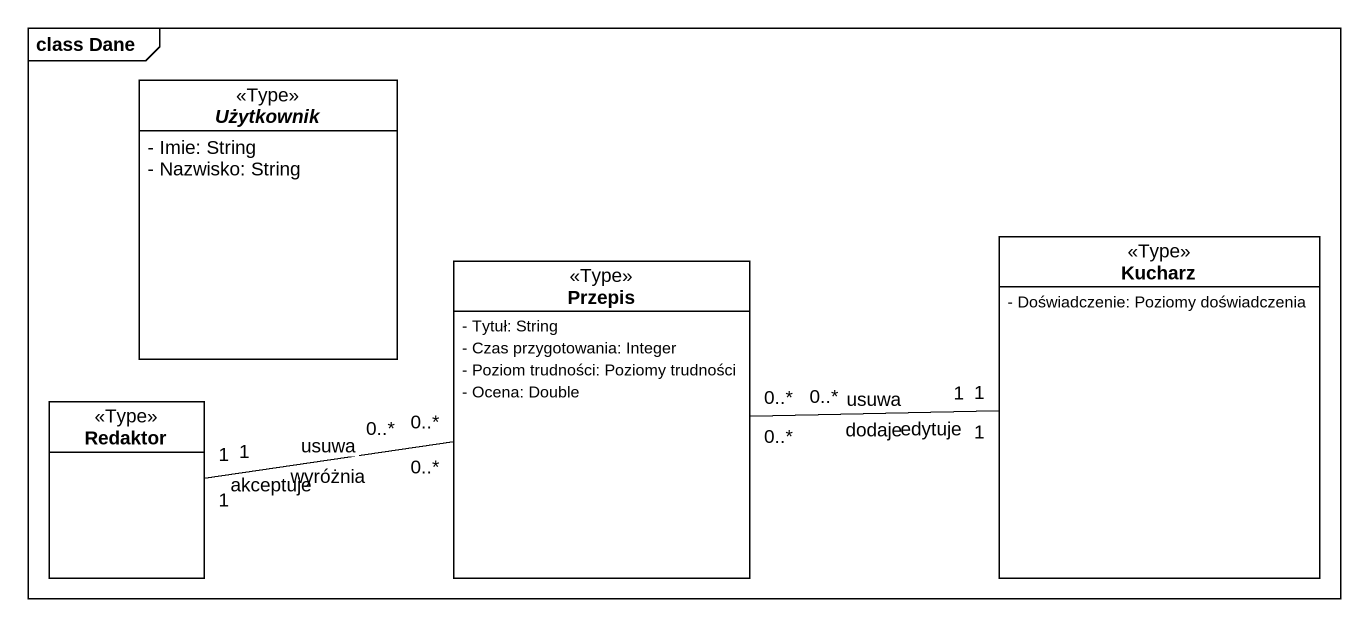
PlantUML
@startuml
mainframe class Dane
hide circle
hide empty members
skinparam classAttributeIconSize 0
abstract class Użytkownik <<Type>> {
  - Imie: String
  - Nazwisko: String
}
class Przepis <<Type>> {
  - Tytuł: String
  - Czas przygotowania: Integer
  - Poziom trudności: Poziomy trudności
  - Ocena: Double
}
class Kucharz <<Type>> {
  - Doświadczenie: Poziomy doświadczenia
}
class Redaktor <<Type>>
Przepis "0..*" -left- "1" Redaktor : akceptuje
Kucharz "1" -left- "0..*" Przepis : usuwa
Kucharz "1" -left- "0..*" Przepis : dodaje
Kucharz "1" -left- "0..*" Przepis : edytuje
Redaktor "1" -right- "0..*" Przepis : wyróżnia
Redaktor "1" -right- "0..*" Przepis : usuwa
@enduml
